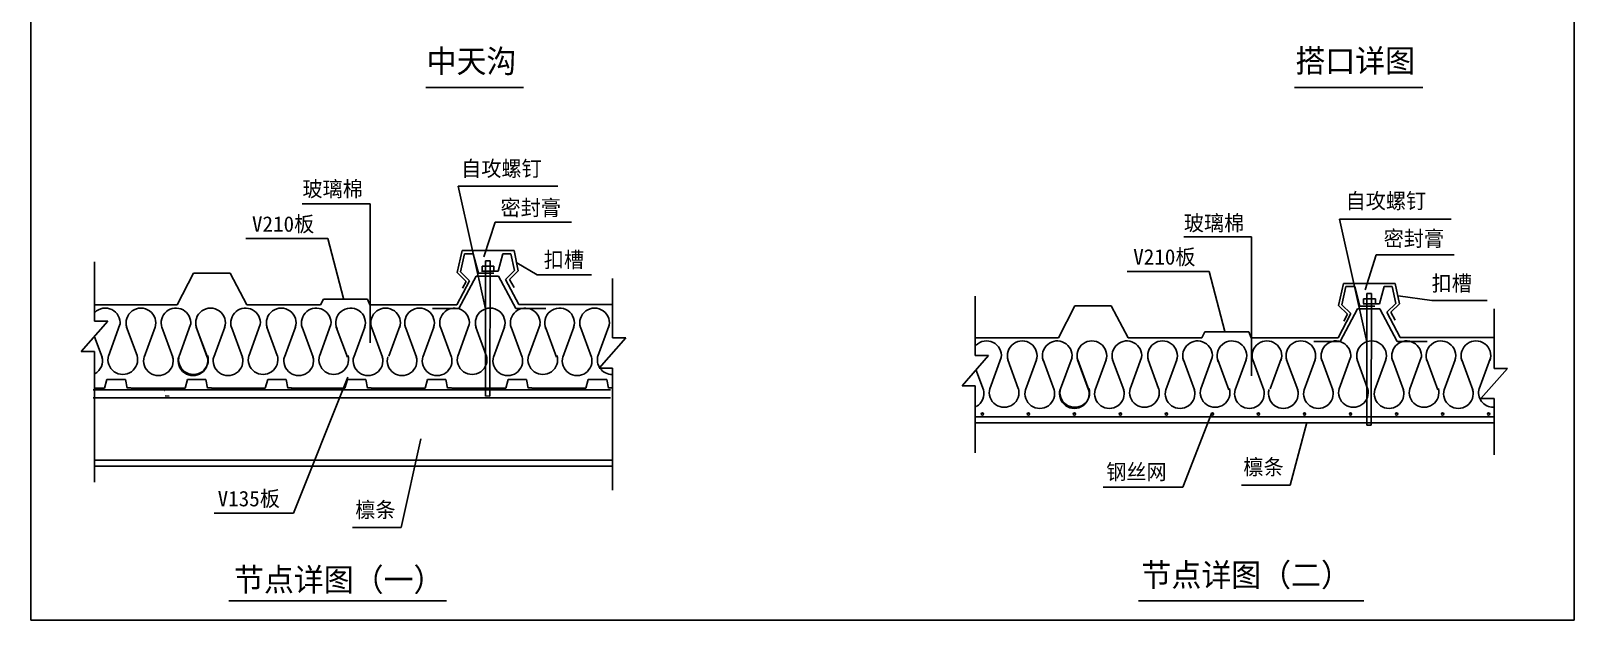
# Model space of a CAD drawing. Header units: metres. Extents: x 1267 to 1476, y 417 to 655.
# Drawn here: x 1267.1 to 1476.3, y 417.1 to 496.9 of the extents above; entities that cross this region are included whole.
import ezdxf

# ---------------------------------------------------------------- set-up
doc = ezdxf.new("R2010")
doc.units = ezdxf.units.M

msp = doc.modelspace()

# ---------------------------------------------------------------- linework, layer by layer
for p, q in [((1320.65, 489.29), (1333.92, 489.29)), ((1438.44, 489.29), (1455.84, 489.29)), ((1328.76, 459.25), (1325.05, 475.89)), ((1325.05, 475.89), (1338.56, 475.89)), ((1313.13, 473.48), (1303.92, 473.48)), ((1313.13, 454.65), (1313.13, 473.48)), ((1330.04, 471.02), (1328.54, 466.3)), ((1330.04, 471.02), (1340.43, 471.02)), ((1444.52, 471.43), (1459.65, 471.43)), ((1448.23, 454.8), (1444.52, 471.43)), ((1307.37, 468.78), (1296.28, 468.78)), ((1309.51, 460.64), (1307.37, 468.78)), ((1432.61, 469.03), (1423.4, 469.03)), ((1432.61, 450.19), (1432.61, 469.03)), ((1324.91, 464.19), (1325.59, 467.15)), ((1325.91, 466.73), (1325.37, 464.26)), ((1325.59, 467.15), (1327.94, 467.15)), ((1327.1, 466.72), (1325.89, 466.72)), ((1325.89, 466.72), (1325.89, 466.72)), ((1327.82, 464.08), (1327.1, 466.72)), ((1327.94, 467.15), (1332.62, 467.15)), ((1330.47, 464.38), (1331.1, 466.73)), ((1331.1, 466.73), (1332.18, 466.73)), ((1332.18, 466.73), (1332.68, 464.45)), ((1332.62, 467.15), (1333.19, 464.39)), ((1449.51, 466.56), (1448.01, 461.84)), ((1449.51, 466.56), (1460.08, 466.56)), ((1275.74, 457.57), (1275.74, 465.63)), ((1328.32, 464.44), (1328.32, 465.06)), ((1328.32, 465.06), (1329.9, 465.06)), ((1328.77, 465.79), (1328.73, 447.43)), ((1329.4, 465.79), (1328.77, 465.79)), ((1328.88, 465.52), (1328.88, 465.52)), ((1329.32, 447.43), (1329.4, 465.79)), ((1329.9, 465.06), (1329.9, 464.44)), ((1332.68, 464.45), (1331.46, 463.24)), ((1332.99, 465.48), (1335.75, 463.87)), ((1289.17, 464.1), (1286.96, 459.8)), ((1294.12, 464.1), (1289.17, 464.1)), ((1296.4, 459.8), (1294.12, 464.1)), ((1326.58, 463.06), (1324.85, 459.8)), ((1326.12, 462.98), (1324.91, 464.19)), ((1327.47, 463.69), (1325.12, 459.31)), ((1325.37, 464.26), (1326.58, 463.06)), ((1325.62, 462.04), (1326.12, 462.98)), ((1330.53, 463.69), (1327.47, 463.69)), ((1329.86, 464.08), (1327.82, 464.08)), ((1328.23, 464.38), (1330.47, 464.38)), ((1332.85, 459.31), (1330.53, 463.69)), ((1331.46, 463.24), (1333.27, 459.85)), ((1333.19, 464.39), (1332.01, 463.25)), ((1332.01, 463.25), (1332.62, 462.17)), ((1335.75, 463.87), (1343.1, 463.87)), ((1345.96, 455.32), (1345.96, 463.38)), ((1426.85, 464.33), (1415.75, 464.33)), ((1428.98, 456.18), (1426.85, 464.33)), ((1444.39, 459.73), (1445.06, 462.69)), ((1445.06, 462.69), (1447.42, 462.69)), ((1447.42, 462.69), (1452.09, 462.69)), ((1452.09, 462.69), (1452.67, 459.94)), ((1306.77, 460.59), (1306.38, 459.8)), ((1312.75, 460.59), (1306.77, 460.59)), ((1313.06, 459.8), (1312.75, 460.59)), ((1395.15, 452.92), (1395.15, 460.98)), ((1445.38, 462.28), (1444.84, 459.81)), ((1446.58, 462.27), (1445.36, 462.27)), ((1445.36, 462.27), (1445.36, 462.27)), ((1447.3, 459.62), (1446.58, 462.27)), ((1447.79, 460.6), (1449.38, 460.6)), ((1447.79, 459.99), (1447.79, 460.6)), ((1448.24, 461.34), (1448.21, 443.47)), ((1448.87, 461.34), (1448.24, 461.34)), ((1448.36, 461.06), (1448.36, 461.06)), ((1448.8, 443.47), (1448.87, 461.34)), ((1449.38, 460.6), (1449.38, 459.99)), ((1449.95, 459.92), (1450.58, 462.27)), ((1450.58, 462.27), (1451.66, 462.27)), ((1451.66, 462.27), (1452.15, 460)), ((1452.47, 461.03), (1457.06, 460.4)), ((1457.06, 460.4), (1464.53, 460.4)), ((1286.96, 459.8), (1275.8, 459.8)), ((1306.38, 459.8), (1296.4, 459.8)), ((1315.26, 459.8), (1313.06, 459.8)), ((1324.85, 459.8), (1315.11, 459.8)), ((1325.12, 459.31), (1321.56, 459.31)), ((1336.93, 459.31), (1332.85, 459.31)), ((1333.27, 459.85), (1345.95, 459.85)), ((1334.69, 459.85), (1333.43, 459.85)), ((1408.64, 459.65), (1406.44, 455.35)), ((1413.59, 459.65), (1408.64, 459.65)), ((1415.87, 455.35), (1413.59, 459.65)), ((1446.05, 458.61), (1444.32, 455.35)), ((1445.6, 458.52), (1444.39, 459.73)), ((1446.95, 459.24), (1444.6, 454.85)), ((1444.84, 459.81), (1446.05, 458.61)), ((1445.09, 457.58), (1445.6, 458.52)), ((1450, 459.24), (1446.95, 459.24)), ((1449.33, 459.62), (1447.3, 459.62)), ((1447.71, 459.92), (1449.95, 459.92)), ((1452.32, 454.85), (1450, 459.24)), ((1452.15, 460), (1450.94, 458.79)), ((1450.94, 458.79), (1452.74, 455.39)), ((1452.67, 459.94), (1451.49, 458.79)), ((1451.49, 458.79), (1452.09, 457.72)), ((1465.48, 451.18), (1465.48, 459.24)), ((1277.54, 457.57), (1273.94, 453.48)), ((1275.74, 457.57), (1277.54, 457.57)), ((1279.2, 457.12), (1277.64, 452.86)), ((1280.08, 456.79), (1281.51, 452.91)), ((1283.96, 456.79), (1282.47, 452.71)), ((1284.86, 456.79), (1286.36, 452.71)), ((1288.78, 457.12), (1287.22, 452.86)), ((1289.51, 456.79), (1291.01, 452.71)), ((1289.55, 456.79), (1291.05, 452.71)), ((1293.4, 456.79), (1291.91, 452.71)), ((1294.3, 456.79), (1295.8, 452.71)), ((1298.22, 457.12), (1296.66, 452.86)), ((1299.1, 456.79), (1300.53, 452.91)), ((1302.98, 456.79), (1301.49, 452.71)), ((1303.88, 456.79), (1305.38, 452.71)), ((1307.8, 457.12), (1306.24, 452.86)), ((1308.53, 456.79), (1310.03, 452.71)), ((1312.38, 456.79), (1310.89, 452.71)), ((1313.28, 456.79), (1314.78, 452.71)), ((1317.13, 456.93), (1315.64, 452.86)), ((1317.89, 456.79), (1319.38, 452.71)), ((1321.74, 456.79), (1320.24, 452.71)), ((1322.64, 456.79), (1324.13, 452.71)), ((1326.55, 457.12), (1324.99, 452.86)), ((1327.44, 456.79), (1328.86, 452.91)), ((1331.32, 456.79), (1329.82, 452.71)), ((1332.22, 456.79), (1333.71, 452.71)), ((1336.14, 457.12), (1334.57, 452.86)), ((1336.87, 456.79), (1338.36, 452.71)), ((1340.72, 456.79), (1339.22, 452.71)), ((1341.62, 456.79), (1343.11, 452.71)), ((1345.47, 456.93), (1343.97, 452.86)), ((1426.25, 456.13), (1425.85, 455.35)), ((1432.22, 456.13), (1426.25, 456.13)), ((1432.54, 455.35), (1432.22, 456.13)), ((1275.76, 455.47), (1276.78, 452.71)), ((1347.76, 455.32), (1344.17, 451.22)), ((1345.96, 455.32), (1347.76, 455.32)), ((1406.44, 455.35), (1395.27, 455.35)), ((1425.85, 455.35), (1415.87, 455.35)), ((1434.74, 455.35), (1432.54, 455.35)), ((1444.32, 455.35), (1434.59, 455.35)), ((1444.6, 454.85), (1441.03, 454.85)), ((1456.4, 454.85), (1452.32, 454.85)), ((1452.74, 455.39), (1465.43, 455.39)), ((1273.94, 453.48), (1275.74, 453.48)), ((1275.74, 453.48), (1275.74, 435.78)), ((1396.94, 452.92), (1393.35, 448.82)), ((1395.15, 452.92), (1396.94, 452.92)), ((1398.67, 452.67), (1397.11, 448.41)), ((1399.56, 452.33), (1400.98, 448.46)), ((1403.44, 452.33), (1401.94, 448.26)), ((1404.34, 452.33), (1405.83, 448.26)), ((1408.26, 452.67), (1406.69, 448.41)), ((1408.99, 452.33), (1410.48, 448.26)), ((1409.03, 452.33), (1410.52, 448.26)), ((1412.88, 452.33), (1411.38, 448.26)), ((1413.77, 452.33), (1415.27, 448.26)), ((1417.69, 452.67), (1416.13, 448.41)), ((1418.58, 452.33), (1420, 448.46)), ((1422.46, 452.33), (1420.96, 448.26)), ((1423.36, 452.33), (1424.85, 448.26)), ((1427.28, 452.67), (1425.71, 448.41)), ((1428.01, 452.33), (1429.5, 448.26)), ((1431.86, 452.33), (1430.36, 448.26)), ((1432.76, 452.33), (1434.25, 448.26)), ((1436.61, 452.48), (1435.11, 448.41)), ((1437.36, 452.33), (1438.86, 448.26)), ((1441.21, 452.33), (1439.72, 448.26)), ((1442.11, 452.33), (1443.6, 448.26)), ((1446.03, 452.67), (1444.47, 448.41)), ((1446.91, 452.33), (1448.34, 448.46)), ((1450.79, 452.33), (1449.3, 448.26)), ((1451.69, 452.33), (1453.19, 448.26)), ((1455.61, 452.67), (1454.05, 448.41)), ((1456.34, 452.33), (1457.84, 448.26)), ((1460.19, 452.33), (1458.7, 448.26)), ((1461.09, 452.33), (1462.59, 448.26)), ((1464.94, 452.48), (1463.45, 448.41)), ((1310.09, 449.98), (1302.71, 431.56)), ((1344.17, 451.22), (1345.96, 451.22)), ((1345.96, 451.22), (1345.96, 434.68)), ((1395.24, 451.02), (1396.25, 448.26)), ((1467.28, 451.18), (1463.69, 447.09)), ((1465.48, 451.18), (1467.28, 451.18)), ((1275.57, 448.29), (1345.7, 448.29)), ((1277.12, 448.52), (1275.7, 448.52)), ((1277.44, 449.69), (1277.12, 448.52)), ((1279.93, 449.69), (1277.44, 449.69)), ((1280.16, 448.52), (1279.93, 449.69)), ((1280.16, 448.53), (1280.68, 448.53)), ((1288.03, 448.52), (1280.72, 448.52)), ((1285.24, 448.17), (1285.27, 448.2)), ((1285.24, 448.17), (1285.27, 448.2)), ((1288.36, 449.69), (1288.03, 448.52)), ((1290.84, 449.69), (1288.36, 449.69)), ((1291.08, 448.52), (1290.84, 449.69)), ((1291.07, 448.53), (1291.59, 448.53)), ((1298.9, 448.52), (1291.59, 448.52)), ((1299.23, 449.69), (1298.9, 448.52)), ((1301.72, 449.69), (1299.23, 449.69)), ((1301.95, 448.52), (1301.72, 449.69)), ((1309.7, 448.52), (1302.39, 448.52)), ((1310.03, 449.69), (1309.7, 448.52)), ((1312.51, 449.69), (1310.03, 449.69)), ((1312.75, 448.52), (1312.51, 449.69)), ((1312.75, 448.53), (1313.26, 448.53)), ((1320.58, 448.52), (1313.26, 448.52)), ((1320.91, 449.69), (1320.58, 448.52)), ((1323.39, 449.69), (1320.91, 449.69)), ((1323.62, 448.52), (1323.39, 449.69)), ((1323.62, 448.53), (1324.14, 448.53)), ((1331.49, 448.52), (1324.18, 448.52)), ((1328.7, 448.17), (1328.73, 448.2)), ((1328.7, 448.17), (1328.73, 448.2)), ((1331.82, 449.69), (1331.49, 448.52)), ((1334.3, 449.69), (1331.82, 449.69)), ((1334.54, 448.52), (1334.3, 449.69)), ((1334.53, 448.53), (1335.05, 448.53)), ((1342.37, 448.52), (1335.05, 448.52)), ((1342.69, 449.69), (1342.37, 448.52)), ((1345.18, 449.69), (1342.69, 449.69)), ((1345.41, 448.52), (1345.18, 449.69)), ((1345.41, 448.53), (1345.93, 448.53)), ((1393.35, 448.82), (1395.15, 448.82)), ((1395.15, 448.82), (1395.15, 439.74)), ((1275.57, 447.17), (1345.7, 447.17)), ((1285.31, 447.47), (1285.86, 447.43)), ((1328.77, 447.47), (1329.32, 447.43)), ((1463.69, 447.09), (1465.48, 447.09)), ((1465.48, 447.09), (1465.48, 439.47)), ((1395.17, 444.63), (1465.4, 444.63)), ((1395.17, 444.63), (1465.35, 444.63)), ((1395.17, 443.82), (1465.43, 443.82)), ((1427.19, 445.09), (1423.27, 435.07)), ((1440.11, 443.86), (1437.85, 435.37)), ((1319.99, 441.64), (1317.33, 429.62)), ((1448.21, 443.47), (1448.8, 443.47)), ((1275.7, 438.75), (1345.93, 438.75)), ((1275.7, 437.94), (1345.95, 437.94)), ((1437.85, 435.37), (1431.25, 435.37)), ((1423.27, 435.07), (1412.5, 435.07)), ((1302.71, 431.56), (1291.95, 431.56)), ((1317.33, 429.62), (1310.74, 429.62)), ((1293.94, 419.68), (1323.48, 419.68)), ((1417.26, 419.68), (1447.8, 419.68))]:
    msp.add_line(p, q)
msp.add_lwpolyline([(1267.12, 655.43), (1476.33, 655.43), (1476.33, 417.05), (1267.12, 417.05)], close=True)
for points in [[(1454.17, 455.39), (1452.9, 455.39)], [(1301.95, 448.53), (1302.47, 448.53)]]:
    msp.add_lwpolyline(points)
for points in [[(1395.95, 445, 1), (1396.26, 445, 1)], [(1402.19, 445, 1), (1402.5, 445, 1)], [(1408.42, 445, 1), (1408.74, 445, 1)], [(1414.66, 445, 1), (1414.98, 445, 1)], [(1420.9, 445, 1), (1421.21, 445, 1)], [(1427.14, 445, 1), (1427.45, 445, 1)], [(1433.38, 445, 1), (1433.69, 445, 1)], [(1439.62, 445, 1), (1439.93, 445, 1)], [(1445.86, 445, 1), (1446.17, 445, 1)], [(1452.1, 445, 1), (1452.41, 445, 1)], [(1458.34, 445, 1), (1458.65, 445, 1)], [(1464.58, 445, 1), (1464.89, 445, 1)]]:
    msp.add_lwpolyline(points, format="xyb", close=True)
for centre, start, end in [((1277.21, 457.35), 353.34, 134.73), ((1282.04, 457.35), 341.69, 198.31), ((1286.79, 457.35), 353.34, 198.31), ((1291.48, 457.35), 341.69, 198.31), ((1296.23, 457.35), 353.34, 198.31), ((1301.06, 457.35), 341.69, 198.31), ((1305.81, 457.35), 353.34, 198.31), ((1310.46, 457.35), 341.69, 203.95), ((1315.21, 457.35), 341.69, 198.31), ((1319.81, 457.35), 341.69, 198.31), ((1324.56, 457.35), 353.34, 198.31), ((1329.39, 457.35), 341.69, 198.31), ((1334.14, 457.35), 353.34, 198.31), ((1338.79, 457.35), 341.69, 203.95), ((1343.54, 457.35), 341.69, 198.31), ((1396.68, 452.9), 353.34, 134.73), ((1401.51, 452.9), 341.69, 198.31), ((1406.26, 452.9), 353.34, 198.31), ((1410.95, 452.9), 341.69, 198.31), ((1415.7, 452.9), 353.34, 198.31), ((1420.53, 452.9), 341.69, 198.31), ((1425.28, 452.9), 353.34, 198.31), ((1429.93, 452.9), 341.69, 203.95), ((1434.68, 452.9), 341.69, 198.31), ((1439.28, 452.9), 341.69, 198.31), ((1444.04, 452.9), 353.34, 198.31), ((1448.87, 452.9), 341.69, 198.31), ((1453.62, 452.9), 353.34, 198.31), ((1458.27, 452.9), 341.69, 203.95), ((1463.02, 452.9), 341.69, 198.31), ((1274.83, 452.22), 298.73, 15.96), ((1279.58, 452.37), 164.04, 15.96), ((1284.41, 452.22), 164.04, 15.96), ((1289.1, 452.22), 164.04, 15.96), ((1289.16, 452.37), 164.04, 15.96), ((1293.85, 452.22), 164.04, 15.96), ((1298.6, 452.37), 164.04, 15.96), ((1303.43, 452.22), 164.04, 15.96), ((1308.18, 452.37), 164.04, 15.96), ((1312.83, 452.22), 164.04, 15.96), ((1317.44, 452.22), 164.04, 15.96), ((1322.19, 452.22), 164.04, 15.96), ((1326.94, 452.37), 164.04, 15.96), ((1331.77, 452.22), 164.04, 15.96), ((1336.52, 452.37), 164.04, 15.96), ((1341.17, 452.22), 164.04, 15.96), ((1345.92, 452.37), 164.04, 269.82), ((1394.31, 447.77), 298.73, 15.96), ((1399.06, 447.92), 164.04, 15.96), ((1403.89, 447.77), 164.04, 15.96), ((1408.58, 447.77), 164.04, 15.96), ((1408.64, 447.92), 164.04, 15.96), ((1413.33, 447.77), 164.04, 15.96), ((1418.08, 447.92), 164.04, 15.96), ((1422.91, 447.77), 164.04, 15.96), ((1427.66, 447.92), 164.04, 15.96), ((1432.31, 447.77), 164.04, 15.96), ((1436.91, 447.77), 164.04, 15.96), ((1441.66, 447.77), 164.04, 15.96), ((1446.41, 447.92), 164.04, 15.96), ((1451.24, 447.77), 164.04, 15.96), ((1455.99, 447.92), 164.04, 15.96), ((1460.64, 447.77), 164.04, 15.96), ((1465.39, 447.92), 164.04, 269.82)]:
    msp.add_arc(centre, 2.01, start, end)

# ---------------------------------------------------------------- texts
for s, height, p in [('中天沟', 3.12, (1320.77, 491.28)), ('搭口详图', 3.12, (1438.54, 491.33)), ('自攻螺钉', 2.1, (1325.45, 477.23)), ('玻璃棉', 2.1, (1303.94, 474.47)), ('自攻螺钉', 2.1, (1445.35, 472.85)), ('密封膏', 2.1, (1330.79, 471.91)), ('V210板', 2.1, (1297.09, 469.71)), ('玻璃棉', 2.1, (1423.42, 469.84)), ('密封膏', 2.1, (1450.51, 467.74)), ('扣槽', 2.1, (1336.65, 464.87)), ('V210板', 2.1, (1416.56, 465.25)), ('扣槽', 2.1, (1457.01, 461.68)), ('钢丝网', 2.1, (1412.9, 436.11)), ('檩条', 2.1, (1431.5, 436.76)), ('V135板', 2.1, (1292.44, 432.48)), ('檩条', 2.1, (1311.11, 430.96)), ('节点详图（二）', 3.12, (1417.68, 421.62)), ('节点详图（一）', 3.12, (1294.66, 420.98))]:
    msp.add_text(s, height=height).set_placement(p)

doc.saveas('drawing.dxf')
